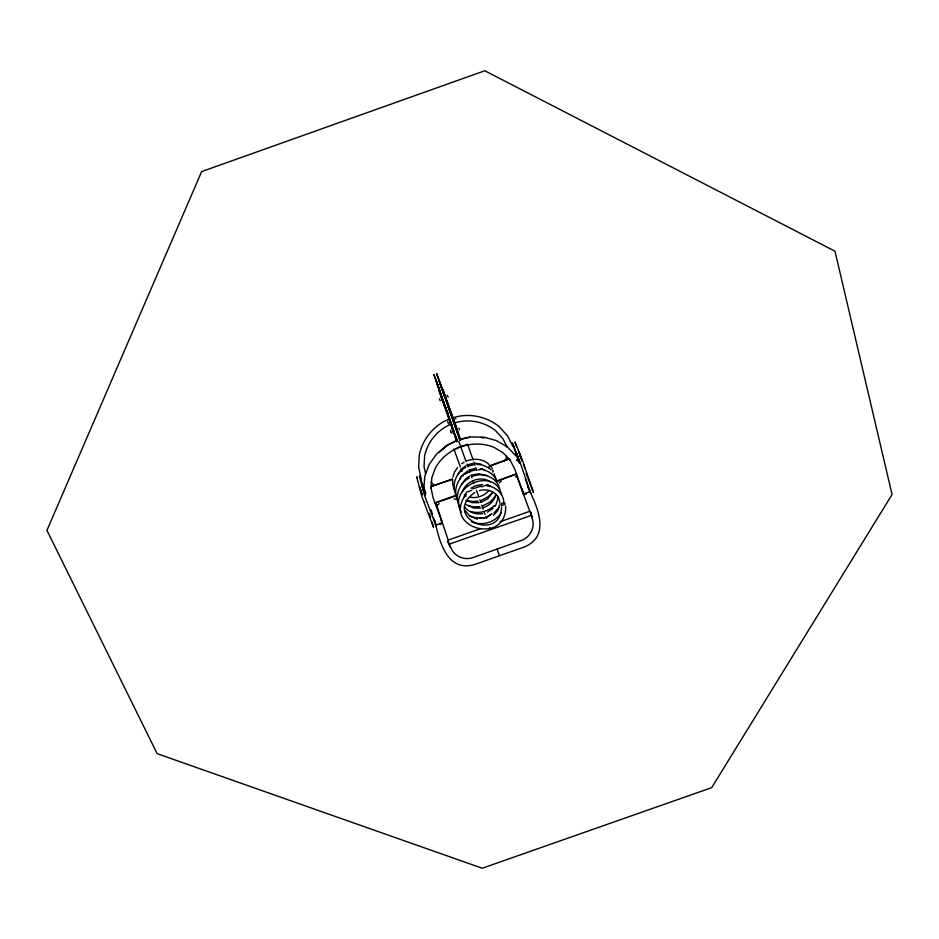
<?xml version="1.0" encoding="UTF-8"?>
<svg xmlns="http://www.w3.org/2000/svg" width="939" height="939" viewBox="0 0 939 939"><rect width="100%" height="100%" fill="white"/><g stroke="black" fill="none" stroke-linecap="round" stroke-linejoin="round"><path stroke-width="1.41" d="M447.633 421.529L448.502 423.712M499.794 521.861L529.643 511.321L530.875 512.506L531.298 515.171M436.87 524.76L442.304 522.647L448.349 540.418M456.917 440.368L445.849 408.254M423.876 488.409L424.768 476.355L429.193 464.453L436.529 454.089L446.448 445.673L456.964 440.461M431.036 488.186L431.823 477.822L435.356 468.068C446.342 447.856 472.74 438.607 493.984 447.328L502.964 452.657L510.17 460.204M495.17 505.722L495.064 506.133M440.966 519.666L442.011 522.777M450.708 430.121L450.673 431.635M495.733 494.172C495.405 499.196 489.782 505.945 483.303 507.576M499.689 504.912L497.693 510.675L493.433 515.335M452.88 477.082L454.57 472.035L457.551 467.516M462.328 491.895C466.096 480.791 481.003 475.181 490.463 481.953M464.077 497.33L466.049 493.315M492.822 492.517L487.705 498.832L481.461 502.13M495.804 505.018L497.67 499.501L497.588 495.639M458.173 473.796L460.615 470.11M459.793 479.09L460.896 477.165M461.507 484.383L465.591 478.996L469.488 476.179M495.358 496.308L490.17 502.001L482.681 505.945M499.231 507.271L493.961 513.023M501.262 512.776C495.229 522.483 481.777 526.415 471.401 521.673M460.861 478.021C455.38 484.278 454.042 493.961 458.056 501.309M466.037 494.337C440.861 528.469 507.236 545.946 505.628 505.933M504.231 461.108L506.274 458.455L506.414 455.509M488.902 490.545C484.923 495.546 477.176 498.621 470.345 497.224M492.095 492.916L488.268 496.649L480.862 500.557M462.258 475.369L467.763 470.897M440.907 396.411L441.483 397.631M440.133 523.68L440.52 524.725M437.551 505.065L439.159 503.68M494.008 505.781C487.881 511.72 478.585 513.926 470.439 511.415M493.151 508.328L487.376 512.201M439.358 452.152L448.161 444.71L457.117 440.274M499.266 482.869L501.203 481.249M491.754 513.809L486.39 517.988L486.942 516.849M462.199 468.467L466.049 465.685M455.896 427.621L456.518 427.222L455.896 427.245M480.803 528.575L448.255 540.078L447.985 541.791L450.297 547.026L447.985 541.791L448.502 542.824M461.659 463.749L464.066 462.199M465.756 467.376C455.838 472.47 450.826 485.803 456.401 495.78M465.028 474.195L470.193 471.272L475.873 469.864M469.207 477.951C459.148 483.104 454.042 496.614 459.687 506.731M470.932 488.292L475.24 485.839L482.376 484.454M474.829 492.459C440.649 516.955 500.663 543.974 501.567 506.767M452.305 428.513L452.751 429.851M449.312 419.346L451.131 424.228L450.837 423.442M454.699 423.113L453.021 418.195L455.016 424.005M446.448 399.674L444.851 394.99M449.898 418.782C434.464 424.674 422.843 438.466 419.357 454.582L418.63 467.106L421.2 478.937M451.729 423.97C438.008 429.217 427.714 441.518 424.604 455.838L424.041 466.624L425.508 473.385M472.775 488.843L481.308 486.026M455.38 448.901L460.603 446.318L467.669 444.605M445.227 396.434L444.781 395.178L445.18 397.76M452.481 478.949L430.766 486.625L452.668 479.383M478.209 469.852L482.27 468.408M489.066 466.014L509.419 458.807L489.16 466.472M460.767 476.519L463.467 475.557M479.7 469.817L482.4 468.866M436.166 502.342L456.612 495.111M497.517 480.651L516.614 473.902L496.238 481.613M456.824 495.546L435.074 503.128M466.343 492.177L471.777 490.264M481.284 486.895L488.08 484.489M449.394 544.104L531.087 515.476M510.053 459.969L514.854 469.254L523.422 493.961L529.854 491.743L529.526 490.416M466.742 460.873C474.113 458.115 483.28 458.737 489.066 464.5M468.209 464.605L472.869 463.455M468.444 466.037L474.042 464.652M469.946 469.793L474.664 468.631M471.683 475.075L478.714 473.726L486.778 475.474M471.93 476.589C482.587 471.859 497.705 477.106 499.665 489.477M523.551 464.605L523.469 465.028M522.671 491.39L523.704 493.914M459.793 439.323L469.676 437.14M459.57 439.522L471.178 436.928L484.231 437.21L496.52 440.637L507.518 447.081L515.898 455.873M454.382 423.019C468.385 418.465 484.148 421.552 495.628 430.696L502.917 438.724L507.318 447.363M452.41 417.479L451.413 414.721L452.551 417.914C468.268 412.632 486.026 416.141 498.938 426.423L507.424 435.684L512.917 446.495M479.489 490.604C488.656 487.646 499.888 493.538 499.736 503.116M442.598 400.636L442.879 401.246L442.433 399.991M477.974 501.18L472.364 501.485L467.012 500.51M479.101 502.647L472.094 502.635L465.932 500.276M479.759 506.579L474.089 506.884L468.678 505.91M480.909 508.093L473.819 508.081L465.908 504.501M482.728 513.645C475.979 514.865 468.538 512.401 464.5 506.708M435.954 523.974A3.533 1.279 -18.6 0 0 435.614 524.748L436.271 524.901M456.237 427.151L454.124 420.731M482.435 517.999L481.836 517.964M479.594 517.976L482.881 517.999M479.653 518.246L485.17 517.8L479.688 518.363L476.507 517.412M480.862 437.374L483.808 438.137M515.335 476.754L517.448 476.824M475.157 463.267L481.273 464.195M476.906 464.429L482.165 464.934L488.961 468.009M525.664 493.445L526.051 494.489M487.012 485.897C495.769 486.437 503.903 493.973 503.867 502.975M436.306 485.123L433.043 484.36L431.083 482.153M474.852 517.635L469.594 516.004M477.388 519.232L469.371 515.628L465.028 510.405M454.053 498.855L458.197 499.959M456.835 429.593L457.774 432.175L457.61 431.517M483.914 470.134C489.853 471.401 494.9 475.78 497.095 481.437M488.855 485.451L490.757 486.308M483.174 469.43L485.029 470.275M464.195 494.876L466.12 495.909M451.988 433.29L450.92 432.222M516.732 459.993L517.577 460.615M455.274 418.254L455.896 418.864M447.046 395.249L448.208 397.021M489.149 468.174L491.015 469.77M516.098 474.125L530.03 511.955M494.712 506.45L494.384 505.91M449.664 544.151L449.077 543.435M440.227 400.742L439.358 398.805M527.871 487.552L528.892 489.125M490.827 466.554L492.189 468.62M458.971 428.031L459.511 429.827M454.124 433.407L453.948 432.961M519.361 463.279L512.365 442.938L519.971 461.976L530.781 493.48L529.925 491.426A3.533 1.279 -19.9 0 0 529.15 491.038M450.779 547.296C453.373 555.818 464.206 560.888 473.045 557.543L521.192 540.547C530.183 537.589 535.453 526.849 532.19 518.539M461.413 512.412C446.459 486.825 494.642 465.451 501.614 494.794M493.996 473.702L495.804 478.82M454.793 490.51L452.891 485.24L452.539 479.723M417.339 478.209L416.658 476.789L421.904 496.649L433.548 527.366M520.64 457.328L521.18 458.608M442.081 399.087L442.879 401.258M453.549 419.639L456.589 428.196M439.886 391.305L437.398 384.755L437.809 385.964M519.267 452.633L522.213 461.178L521.603 459.5M519.971 454.359L520.499 455.826M440.215 383.464L439.886 382.549L459.77 439.722M421.259 491.578L419.651 487.74L420.179 489.325M420.695 490.581L422.268 494.36M420.695 490.909L422.21 494.912M523.61 464.77L524.138 466.167M456.108 427.21L456.366 427.902M443.126 400.237L443.607 401.387M421.271 491.297L419.463 486.872M424.44 491.872C426.67 498.034 420.742 482.458 422.867 488.374M486.355 517.929L485.874 516.626M443.173 392.525L444.534 396.211L444.311 395.542M454.676 422.867L454.417 421.846M450.931 422.609L451.178 423.348M519.877 455.591L520.1 456.272M444.71 405.155L445.203 406.481M526.098 473.15L533.481 492.529L522.694 461.014L515.03 441.999L516.544 446.764M444.875 406.059L441.295 395.718M525.476 479.5L529.936 491.426M445.767 398.019L446.436 399.873M497.33 549.608L497.118 549.045L499.372 555.395M443.314 392.009L440.332 383.781M460.439 439.816L445.473 397.103M443.678 401.798L443.22 400.519M445.415 396.739L445.098 395.765M450.403 422.796L450.661 423.536M450.943 424.463L451.248 425.344M523.469 493.28A3.533 1.279 -19.9 0 0 523.305 493.679L523.422 493.961M454.593 422.632L453.795 420.097M436.905 382.396L433.9 374.497L454.64 433.841M438.137 386.88L439.91 391.727L438.313 386.692M444.57 404.768L443.631 402.185M456.037 426.529L455.744 425.672M443.408 392.537L442.809 390.636M442.68 390.859L440.661 385.33M455.521 426.717L455.274 425.989M446.776 410.32L448.255 414.334L447.903 413.371M452.234 427.984L449.804 420.965L450.157 421.998M456.859 441.764L439.206 391.117L440.79 395.331M425.074 490.956L419.31 475.85L424.628 495.686L436.236 526.415M441.776 388.183L438.889 380.025L439.288 381.117M448.196 405.894L449.957 410.707M439.64 390.554L439.91 391.551M441.201 395.695L440.438 393.547L441.659 396.716M450.814 422.116L452.211 426.13M424.757 502.741L424.416 501.778M455.65 427.21L453.056 419.886L453.384 420.86M457.093 431.764L456.765 430.825M437.363 383.687L440.015 391.047M444.793 405.836L443.443 401.798M450.708 423.665L450.344 422.104M453.783 432.503L452.962 430.226M530.382 492.658C539.174 510.793 549.057 537.061 523.997 547.085L474.958 564.398C449.182 572.321 440.473 545.606 436.048 526.004M453.514 419.275L453.044 418.019L453.713 419.944M454.23 421.365L453.819 419.862M444.03 394.263L443.548 392.713M443.055 401.681L449.358 418.982M453.431 431.787L453.737 432.597M453.889 448.971L460.345 466.859M461.002 468.714L461.988 471.46M531.075 514.466L532.354 518.035L530.911 512.518L531.134 513.633M446.788 400.354L453.525 419.029M446.483 400.965L447.903 404.791M457.516 431.259L456.061 427.362M446.671 401.669L447.48 403.923M460.051 444.898L458.842 441.483M460.603 446.318L466.014 461.401M467 464.136L467.974 466.883M468.96 469.629L469.946 472.364M470.932 475.111L471.918 477.857M472.904 480.592L473.878 483.339M476.402 490.24L478.385 495.745M479.817 499.748L480.768 502.412M481.73 505.076L483.162 509.067M484.125 511.732L485.076 514.396M447.48 413.195L447.809 414.087L445.614 407.761M518.774 451.471L519.091 452.375M467.505 444.147L473.092 459.805M473.902 462.058L475.04 465.298M475.862 467.575L476.848 470.333M444.722 394.568L442.962 389.791L445.579 397.479M445.509 396.915L445.356 396.833M454.053 421.153L453.795 420.132L454.018 421.036M444.206 394.756L443.736 393.441M457.105 430.355L457.41 430.966M439.37 381.41L441.729 387.995M444.229 395.319L443.161 392.502M436.576 382.079L436.201 381.058L439.018 388.957L436.658 382.373M439.558 390.354L439.335 389.72M441.929 398.899L442.774 401.176M453.619 432.304L452.445 428.724L452.704 429.463M445.203 395.906L445.45 396.61M445.297 397.408L436.612 373.546L457.387 432.867M444.687 396.094L444.992 397.209M450.239 411.446L450.579 412.432M489.618 527.683L490.228 529.326M450.239 421.775L449.969 421.024M425.52 492.165L425.895 493.221M447.551 412.397L446.894 410.519M445.544 407.561L445.18 406.552L447.363 412.867M454.03 431.799L453.807 431.154M453.514 431.975L453.279 431.341M524.443 467L525.136 469.031M456.765 429.135L456.354 427.961M448.314 405.977L449.887 410.472M437.856 385.366L437.198 383.546L438.877 388.406M441.53 396.258L439.98 391.751M441.706 398.253L441.166 396.458M520.816 458.185L520.981 458.678M440.626 392.96L440.872 393.664M442.656 390.777L440.238 384.121M449.758 420.649L449.429 419.686M529.807 491.132L530.019 491.684M491.813 513.938L486.156 517.236M452.539 417.855L452.762 418.536M517.096 455.051C515.018 449.124 520.37 464.875 518.211 458.713M516.403 453.326C514.326 447.398 519.69 463.173 517.518 456.988M441.8 522.143A3.533 1.279 -18.6 0 1 442.175 522.342L442.328 522.8A3.521 1.561 -20.5 0 1 441.8 523.774M457.598 431.083L460.638 440.25M442.339 522.647L435.802 502.506M454.042 422.116L455.791 427.421M457.95 433.888L460.122 440.508M451.283 424.545L452.14 427.175M454.276 433.724L456.847 441.588M518.962 452.211L520.758 457.551M433.372 526.756L431.834 521.779M431.095 509.795L432.374 513.938M433.665 518.082L434.945 522.213M429.287 513.504L430.555 517.647M435.309 523.716L435.532 524.443M442.246 522.389L433.184 498.128L431.001 487.928M523.316 493.668L523.481 494.125A3.533 1.573 -18.9 0 0 524.467 494.56M435.003 522.319L434.804 520.452M522.577 490.827L522.46 489.031M516.556 460.321A4.883 4.765 -15 0 1 517.776 460.685M492.447 470.369A1.995 1.009 -25.7 0 1 492.635 472.035M201.639 171.591L46.95 530.371L157.153 753.665L482.223 868.246L711.703 787.645L892.05 494.524L834.994 251.218L484.794 70.754L201.639 171.591M422.832 488.62L425.496 495.381L422.832 488.62M421.881 485.017L424.545 491.754L421.881 485.017M517.236 455.227L519.513 462.117L517.236 455.227M450.532 413.113L447.903 405.589L450.532 413.113M456.941 440.098L455.661 436.166L456.953 440.168M501.872 505.123A2.089 1.092 -13 0 0 505.088 503.785A2.089 1.092 -13 0 0 502.212 503.151A2.089 1.092 -13 0 0 501.872 505.123"/></g></svg>
